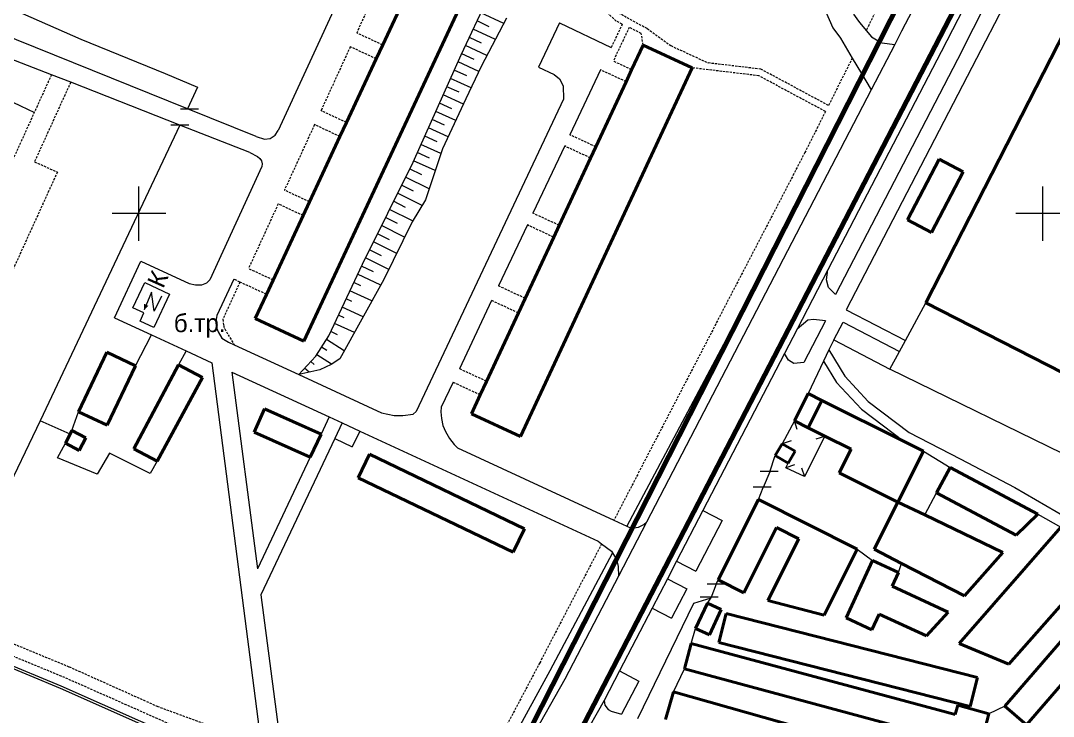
# Model space of a CAD drawing. Extents: x 1000 to 4000, y -5000 to -1000.
# Drawn here: x 2173.8 to 2402.4, y -3511.3 to -3357.3 of the extents above; entities that cross this region are included whole.
import ezdxf
from ezdxf.enums import TextEntityAlignment as Align

# ---------------------------------------------------------------- set-up
doc = ezdxf.new("R2010")
doc.units = 0
doc.header["$MEASUREMENT"] = 0
doc.linetypes.add('DASHED', pattern=[0.75, 0.5, -0.25])
for name, color, linetype in [('1', 7, 'CONTINUOUS'), ('11', 7, 'CONTINUOUS'), ('16', 7, 'CONTINUOUS'), ('17', 7, 'CONTINUOUS'), ('24', 7, 'CONTINUOUS'), ('30', 7, 'CONTINUOUS'), ('32', 7, 'CONTINUOUS'), ('37', 7, 'CONTINUOUS'), ('40', 7, 'CONTINUOUS'), ('6', 7, 'CONTINUOUS'), ('7', 7, 'CONTINUOUS'), ('границы команд_1', 10, 'CONTINUOUS')]:
    doc.layers.add(name, color=color, linetype=linetype)
doc.styles.get("Standard").update_dxf_attribs({"font": 'txt', "height": 0.2})

msp = doc.modelspace()

# ---------------------------------------------------------------- linework, layer by layer
at = {"layer": '1', "color": 253, "linetype": 'Continuous', "lineweight": 0}
for p, q in [((2200, -3406.06), (2200, -3394.02)), ((2400, -3406.06), (2400, -3394.02)), ((2205.96, -3400), (2194.04, -3400)), ((2405.96, -3400), (2394.04, -3400))]:
    msp.add_line(p, q, dxfattribs=at)
at = {"layer": '11', "color": 253, "linetype": 'Continuous', "lineweight": 0}
for p, q in [((2396.46, -3344.13), (2384.33, -3367.73)), ((2162.29, -3350.5), (2187.17, -3361.41)), ((2187.17, -3361.41), (2205.82, -3369.01)), ((2384.33, -3367.73), (2356.5, -3421.32)), ((2205.82, -3369.01), (2212.93, -3372.04)), ((2212.93, -3372.04), (2210.73, -3376.84)), ((2213.18, -3376.9), (2209.17, -3376.9)), ((2209.05, -3380.44), (2178.14, -3445.89)), ((2211.05, -3380.44), (2207.05, -3380.44)), ((2369.61, -3428.13), (2374.1, -3419.79)), ((2353.76, -3428.01), (2355.81, -3424.07)), ((2199.22, -3433.72), (2202.76, -3426.89)), ((2353.76, -3428.01), (2366.2, -3434.47)), ((2368.31, -3430.56), (2369.61, -3428.13)), ((2210.43, -3430.43), (2208.77, -3433.51)), ((2366.2, -3434.47), (2368.31, -3430.56)), ((2409.06, -3455.48), (2366.2, -3434.47)), ((2185.15, -3448.09), (2186.65, -3443.93)), ((2178.14, -3445.89), (2169.8, -3463.31)), ((2181.97, -3454.09), (2183.72, -3450.89)), ((2193.49, -3453.07), (2190.74, -3457.73)), ((2202.51, -3457.59), (2193.49, -3453.07)), ((2373.61, -3452.66), (2379.5, -3456.24)), ((2190.74, -3457.73), (2181.97, -3454.09)), ((2204, -3454.85), (2202.51, -3457.59)), ((2339.64, -3457.24), (2340.8, -3453.63)), ((2341.45, -3457.17), (2337.45, -3457.17)), ((2339.93, -3460.58), (2335.93, -3460.58)), ((2337.07, -3463.36), (2338.11, -3460.65)), ((2373.89, -3466.75), (2376.5, -3461.84)), ((2398.9, -3466.62), (2403.99, -3469.49)), ((2329.71, -3482.09), (2325.71, -3482.09)), ((2327.71, -3482.09), (2328.15, -3481.13)), ((2328.19, -3484.99), (2324.19, -3484.99)), ((2325.83, -3486.28), (2326.55, -3485.15)), ((2322.23, -3495.19), (2323.2, -3491.86)), ((2318.26, -3505.92), (2320.71, -3500.81)), ((2391.59, -3509.07), (2388.09, -3510.75))]:
    msp.add_line(p, q, dxfattribs=at)
at = {"layer": '16', "color": 253, "linetype": 'Continuous', "lineweight": 0}
for p, q in [((2198.68, -3420.91), (2201.31, -3415.3)), ((2201.31, -3415.3), (2206.79, -3417.88)), ((2202.81, -3417.44), (2201.14, -3421.38)), ((2203.35, -3421.65), (2202.81, -3417.44)), ((2206.79, -3417.88), (2203.31, -3425.29)), ((2205, -3418.31), (2203.35, -3421.65)), ((2201.11, -3422.05), (2198.68, -3420.91)), ((2200.26, -3423.85), (2201.11, -3422.05)), ((2203.31, -3425.29), (2200.26, -3423.85))]:
    msp.add_line(p, q, dxfattribs=at)
msp.add_solid([(2201.14, -3421.38), (2202.11, -3420.46), (2201.12, -3420.01)], dxfattribs=at)
at = {"layer": '24', "color": 253, "linetype": 'Continuous', "lineweight": 0}
for p, q in [((2380.95, -3327.4), (2363.59, -3361.78)), ((2384.73, -3329.28), (2368.75, -3359.68)), ((2393.48, -3341.36), (2381.12, -3365.97)), ((2387.32, -3345.17), (2377.53, -3364.22)), ((2247.05, -3346.34), (2230.84, -3381.69)), ((2210.73, -3376.84), (2145.71, -3350.69)), ((2350.84, -3352.65), (2353.56, -3358.95)), ((2358.1, -3355.89), (2359.24, -3357.43)), ((2293.05, -3357.85), (2288.44, -3367.62)), ((2293.05, -3357.85), (2304.52, -3363.27)), ((2353.56, -3358.95), (2355.25, -3361.22)), ((2359.24, -3357.43), (2359.54, -3357.83)), ((2359.54, -3357.83), (2360.93, -3359.49)), ((2180.63, -3369.33), (2160.61, -3361.5)), ((2355.25, -3361.22), (2357.86, -3365.61)), ((2360.93, -3359.49), (2362.13, -3360.92)), ((2362.13, -3360.92), (2363.59, -3361.78)), ((2368.75, -3359.68), (2367.24, -3362.59)), ((2367.24, -3362.59), (2362.03, -3372.62)), ((2363.59, -3361.78), (2364.41, -3362.25)), ((2364.41, -3362.25), (2367.24, -3362.59)), ((2377.53, -3364.22), (2352.44, -3412.53)), ((2381.12, -3365.97), (2354.13, -3417.95)), ((2357.86, -3365.61), (2359.92, -3369.06)), ((2288.44, -3367.62), (2291.9, -3369.27)), ((2302.17, -3368.23), (2295.38, -3382.6)), ((2184.89, -3370.99), (2180.63, -3369.33)), ((2291.9, -3369.27), (2293.08, -3370.21)), ((2293.08, -3370.21), (2293.89, -3371.77)), ((2359.92, -3369.06), (2334.88, -3418.65)), ((2359.92, -3369.06), (2362.03, -3372.62)), ((2209.05, -3380.44), (2184.89, -3370.99)), ((2293.89, -3371.77), (2293.98, -3374.73)), ((2362.03, -3372.62), (2312.33, -3468.33)), ((2293.98, -3374.73), (2261.33, -3443.83)), ((2225.96, -3382.97), (2210.73, -3376.84)), ((2224.54, -3386.5), (2209.05, -3380.44)), ((2230.14, -3382.67), (2230.84, -3381.69)), ((2225.96, -3382.97), (2227.78, -3383.6)), ((2227.78, -3383.6), (2229.01, -3383.46)), ((2229.01, -3383.46), (2230.14, -3382.67)), ((2224.54, -3386.5), (2226.25, -3387.39)), ((2294.21, -3385.08), (2287.19, -3399.95)), ((2226.25, -3387.39), (2226.78, -3387.82)), ((2226.78, -3387.82), (2227.14, -3388.37)), ((2227.14, -3388.37), (2227.26, -3389.01)), ((2227.26, -3389.01), (2227.19, -3389.66)), ((2227.19, -3389.66), (2215.69, -3414.74)), ((2285.96, -3402.56), (2279.57, -3416.06)), ((2194.6, -3423.12), (2200.39, -3410.57)), ((2200.39, -3410.57), (2211.1, -3415.52)), ((2352.44, -3412.53), (2345.64, -3425.62)), ((2352.18, -3414.72), (2352.44, -3412.53)), ((2211.1, -3415.52), (2212.53, -3415.85)), ((2212.53, -3415.85), (2213.95, -3415.82)), ((2213.95, -3415.82), (2215.04, -3415.41)), ((2215.04, -3415.41), (2215.69, -3414.74)), ((2220.97, -3414.55), (2217.27, -3422.63)), ((2352.58, -3416.41), (2352.18, -3414.72)), ((2354.13, -3417.95), (2352.58, -3416.41)), ((2334.88, -3418.65), (2307.97, -3469.22)), ((2278.05, -3419.29), (2270.91, -3434.39)), ((2194.6, -3423.12), (2202.76, -3426.89)), ((2217.27, -3422.63), (2217.01, -3423.94)), ((2356.5, -3421.32), (2369.61, -3428.13)), ((2217.01, -3423.94), (2217.11, -3425.12)), ((2217.11, -3425.12), (2217.52, -3426.24)), ((2345.64, -3425.62), (2342.85, -3431)), ((2348, -3423.65), (2345.64, -3425.62)), ((2351.93, -3423.8), (2347.15, -3433.01)), ((2349.29, -3423.52), (2348, -3423.65)), ((2351.93, -3423.8), (2349.29, -3423.52)), ((2355.81, -3424.07), (2368.31, -3430.56)), ((2202.76, -3426.89), (2210.43, -3430.43)), ((2217.52, -3426.24), (2218.34, -3427.62)), ((2218.34, -3427.62), (2219.78, -3428.49)), ((2353.76, -3428.01), (2352.7, -3430.24)), ((2219.78, -3428.49), (2221.06, -3429.09)), ((2221.06, -3429.09), (2235.35, -3435.68)), ((2352.7, -3430.24), (2351.52, -3432.7)), ((2352.7, -3430.24), (2356.19, -3436.07)), ((2210.43, -3430.43), (2216.1, -3433.05)), ((2342.85, -3431), (2324.79, -3465.78)), ((2343.73, -3432.47), (2342.85, -3431)), ((2344.9, -3433.25), (2343.73, -3432.47)), ((2216.1, -3433.05), (2227.08, -3517.64)), ((2347.15, -3433.01), (2344.9, -3433.25)), ((2351.52, -3432.7), (2348.1, -3439.86)), ((2351.52, -3432.7), (2354.36, -3437.45)), ((2220.59, -3435.12), (2226.24, -3478.69)), ((2220.59, -3435.12), (2242.12, -3445.06)), ((2235.35, -3435.68), (2253.71, -3444.16)), ((2356.19, -3436.07), (2361.4, -3441.67)), ((2269.5, -3437.39), (2266.9, -3442.88)), ((2354.36, -3437.45), (2359.87, -3443.37)), ((2361.4, -3441.67), (2370.47, -3448.52)), ((2260.66, -3444.47), (2261.33, -3443.83)), ((2266.9, -3442.88), (2266.78, -3443.92)), ((2266.78, -3443.92), (2266.95, -3445.39)), ((2359.87, -3443.37), (2369.34, -3450.52)), ((2242.12, -3445.06), (2240.31, -3448.88)), ((2242.12, -3445.06), (2244.96, -3446.37)), ((2253.71, -3444.16), (2256.45, -3444.76)), ((2256.45, -3444.76), (2258.43, -3444.76)), ((2258.43, -3444.76), (2260.66, -3444.47)), ((2266.95, -3445.39), (2267.24, -3446.99)), ((2244.96, -3446.37), (2243.32, -3449.84)), ((2244.96, -3446.37), (2248.87, -3448.18)), ((2248.87, -3448.18), (2247.22, -3451.68)), ((2248.87, -3448.18), (2301.6, -3472.53)), ((2267.24, -3446.99), (2267.84, -3448.3)), ((2267.84, -3448.3), (2268.72, -3449.86)), ((2370.47, -3448.52), (2381.76, -3454.37)), ((2243.32, -3449.84), (2226.99, -3484.44)), ((2243.32, -3449.84), (2247.22, -3451.68)), ((2268.72, -3449.86), (2269.73, -3451.2)), ((2269.73, -3451.2), (2270.51, -3451.92)), ((2270.51, -3451.92), (2305.11, -3467.9)), ((2237.92, -3453.94), (2226.24, -3478.69)), ((2381.76, -3454.37), (2393.8, -3460.71)), ((2339.64, -3457.24), (2338.11, -3460.65)), ((2393.8, -3460.71), (2413.26, -3471.97)), ((2324.79, -3465.78), (2318.97, -3476.99)), ((2324.79, -3465.78), (2329.08, -3468.01)), ((2305.11, -3467.9), (2307.97, -3469.22)), ((2312.33, -3468.33), (2306.11, -3480.31)), ((2310.58, -3469.46), (2311.76, -3468.9)), ((2311.76, -3468.9), (2312.33, -3468.33)), ((2329.08, -3468.01), (2323.26, -3479.21)), ((2307.97, -3469.22), (2308.94, -3469.67)), ((2308.94, -3469.67), (2310.58, -3469.46)), ((2301.6, -3472.53), (2302.39, -3473.13)), ((2302.39, -3473.13), (2304.59, -3474.8)), ((2304.81, -3475.15), (2290.9, -3501.3)), ((2304.59, -3474.8), (2304.81, -3475.15)), ((2304.81, -3475.15), (2305.69, -3476.61)), ((2358.96, -3474.36), (2362.34, -3476.85)), ((2305.69, -3476.61), (2306.02, -3478.15)), ((2306.02, -3478.15), (2306.11, -3480.31)), ((2318.97, -3476.99), (2316.94, -3480.89)), ((2318.97, -3476.99), (2323.26, -3479.21)), ((2368.09, -3479.52), (2368.74, -3477.47)), ((2306.11, -3480.31), (2294.25, -3503.14)), ((2316.94, -3480.89), (2313.56, -3487.4)), ((2316.94, -3480.89), (2321.23, -3483.12)), ((2327.71, -3482.09), (2326.55, -3485.15)), ((2226.99, -3484.44), (2231.91, -3522.35)), ((2321.23, -3483.12), (2317.85, -3489.63)), ((2326.55, -3485.15), (2322.71, -3486.38)), ((2313.56, -3487.4), (2306.34, -3501.29)), ((2322.71, -3486.38), (2310.31, -3511.87)), ((2313.56, -3487.4), (2317.85, -3489.63)), ((2290.9, -3501.3), (2277.69, -3525.47)), ((2294.25, -3503.14), (2283.72, -3521.72)), ((2306.34, -3501.29), (2302.94, -3507.84)), ((2306.34, -3501.29), (2310.63, -3503.52)), ((2310.63, -3503.52), (2306.82, -3510.86)), ((2302.94, -3507.84), (2297.71, -3517.08)), ((2302.94, -3507.84), (2303.07, -3508.86)), ((2303.07, -3508.86), (2303.82, -3509.85)), ((2303.82, -3509.85), (2304.47, -3510.17)), ((2304.47, -3510.17), (2306.82, -3510.86))]:
    msp.add_line(p, q, dxfattribs=at)
at = {"layer": '24', "color": 253, "linetype": 'DASHED', "lineweight": 0}
for p, q in [((2374.01, -3333.42), (2360.93, -3359.49)), ((2305.62, -3357.43), (2281.64, -3335.06)), ((2254.89, -3345.39), (2248.18, -3360.04)), ((2312.47, -3359.11), (2306.17, -3355.69)), ((2306.97, -3358.09), (2304.52, -3363.27)), ((2308.49, -3358.83), (2304.96, -3366.3)), ((2306.97, -3358.09), (2305.62, -3357.43)), ((2311.16, -3360.15), (2308.49, -3358.83)), ((2312.47, -3359.11), (2317.68, -3362.87)), ((2253.94, -3362.72), (2248.18, -3360.04)), ((2311.57, -3362.73), (2311.16, -3360.15)), ((2246.77, -3363.11), (2240.28, -3377.26)), ((2252.51, -3365.79), (2246.77, -3363.11)), ((2317.68, -3362.87), (2325.99, -3366.7)), ((2309.03, -3368.2), (2304.96, -3366.3)), ((2357.86, -3365.61), (2352.6, -3376.11)), ((2307.8, -3370.85), (2302.17, -3368.23)), ((2337.18, -3369.54), (2322.42, -3367.78)), ((2337.64, -3368.08), (2325.99, -3366.7)), ((2352.6, -3376.11), (2337.64, -3368.08)), ((2180.63, -3369.33), (2164.94, -3403.81)), ((2351.92, -3377.45), (2337.18, -3369.54)), ((2184.89, -3370.99), (2176.89, -3388.57)), ((2245.94, -3379.89), (2240.28, -3377.26)), ((2351.92, -3377.45), (2347.36, -3386.55)), ((2238.85, -3380.36), (2232.2, -3394.87)), ((2244.49, -3382.99), (2238.85, -3380.36)), ((2301.09, -3385.26), (2295.38, -3382.6)), ((2299.93, -3387.75), (2294.21, -3385.08)), ((2347.36, -3386.55), (2305.11, -3467.9)), ((2176.89, -3388.57), (2181.94, -3390.87)), ((2181.94, -3390.87), (2161.09, -3436.66)), ((2237.76, -3397.46), (2232.2, -3394.87)), ((2230.81, -3397.91), (2224.24, -3412.22)), ((2236.34, -3400.49), (2230.81, -3397.91)), ((2292.99, -3402.65), (2287.19, -3399.95)), ((2291.78, -3405.27), (2285.96, -3402.56)), ((2229.69, -3414.76), (2224.24, -3412.22)), ((2222.35, -3415.2), (2218.57, -3423.45)), ((2222.35, -3415.2), (2220.97, -3414.55)), ((2228.22, -3417.93), (2222.35, -3415.2)), ((2285.47, -3418.81), (2279.57, -3416.06)), ((2283.97, -3422.05), (2278.05, -3419.29)), ((2218.57, -3423.45), (2218.68, -3424.77)), ((2218.68, -3424.77), (2218.97, -3425.56)), ((2218.97, -3425.56), (2221.06, -3429.09)), ((2276.92, -3437.19), (2270.91, -3434.39)), ((2275.52, -3440.19), (2269.5, -3437.39)), ((2302.39, -3473.13), (2288.69, -3499.52)), ((2184.59, -3500.43), (2171.03, -3494.83)), ((2183.59, -3502.77), (2170.04, -3497.18)), ((2204.22, -3509.22), (2184.59, -3500.43)), ((2288.69, -3499.52), (2277.69, -3520.3)), ((2213.75, -3516.14), (2183.59, -3502.77)), ((2227.08, -3517.64), (2204.22, -3509.22))]:
    msp.add_line(p, q, dxfattribs=at)
at = {"layer": '30', "color": 253, "linetype": 'Continuous', "lineweight": 0}
for p, q in [((2169.06, -3499.51), (2182.59, -3505.1)), ((2182.59, -3505.1), (2212.76, -3518.47))]:
    msp.add_line(p, q, dxfattribs=at)
at = {"layer": '32', "color": 253, "linetype": 'Continuous', "lineweight": 0}
for p, q in [((2182.79, -3504.64), (2169.26, -3499.05)), ((2212.96, -3518.01), (2182.79, -3504.64))]:
    msp.add_line(p, q, dxfattribs=at)
at = {"layer": '37', "color": 253, "linetype": 'Continuous', "lineweight": 0}
for p, q in [((2271.32, -3364.9), (2278.12, -3350.31)), ((2280.73, -3357.96), (2275.66, -3355.6)), ((2281.33, -3356.81), (2275.76, -3367.47)), ((2278.88, -3361.51), (2273.97, -3359.22)), ((2277.53, -3358.68), (2274.81, -3357.41)), ((2275.84, -3362.3), (2273.12, -3361.04)), ((2277.02, -3365.06), (2272.28, -3362.85)), ((2260.65, -3388.64), (2271.32, -3364.9)), ((2274.16, -3365.93), (2271.43, -3364.66)), ((2272.53, -3369.54), (2269.79, -3368.31)), ((2275.24, -3368.57), (2270.61, -3366.49)), ((2275.76, -3367.47), (2272.34, -3374.66)), ((2273.52, -3372.18), (2268.97, -3370.13)), ((2270.89, -3373.19), (2268.15, -3371.96)), ((2272.34, -3374.66), (2267.18, -3385.69)), ((2271.81, -3375.8), (2267.33, -3373.78)), ((2270.11, -3379.42), (2265.69, -3377.43)), ((2269.24, -3376.84), (2266.51, -3375.61)), ((2267.6, -3380.48), (2264.87, -3379.25)), ((2268.42, -3383.04), (2264.05, -3381.08)), ((2265.96, -3384.13), (2263.23, -3382.9)), ((2264.32, -3387.78), (2261.59, -3386.55)), ((2266.84, -3386.72), (2262.41, -3384.72)), ((2267.18, -3385.69), (2263.43, -3397.02)), ((2249.44, -3411.21), (2260.65, -3388.64)), ((2265.57, -3390.54), (2260.76, -3388.37)), ((2262.57, -3391.5), (2259.89, -3390.17)), ((2264.24, -3394.56), (2259, -3391.96)), ((2262.68, -3398.25), (2257.22, -3395.54)), ((2260.79, -3395.09), (2258.11, -3393.75)), ((2259.02, -3398.67), (2256.33, -3397.33)), ((2263.43, -3397.02), (2260.44, -3401.89)), ((2260.55, -3401.66), (2255.44, -3399.13)), ((2258.8, -3405.26), (2253.66, -3402.71)), ((2260.44, -3401.89), (2254.22, -3414.62)), ((2257.24, -3402.25), (2254.55, -3400.92)), ((2255.46, -3405.83), (2252.77, -3404.5)), ((2257.04, -3408.85), (2251.88, -3406.29)), ((2253.68, -3409.42), (2250.99, -3408.08)), ((2242.01, -3427.11), (2249.44, -3411.21)), ((2251.94, -3412.94), (2249.23, -3411.67)), ((2255.28, -3412.45), (2250.1, -3409.87)), ((2253.51, -3415.88), (2248.38, -3413.48)), ((2249.11, -3416.07), (2247.53, -3415.3)), ((2254.22, -3414.62), (2249.3, -3423.44)), ((2251.56, -3419.39), (2246.69, -3417.11)), ((2249.61, -3422.89), (2244.99, -3420.73)), ((2247.12, -3419.52), (2245.84, -3418.92)), ((2245.4, -3423.13), (2244.15, -3422.54)), ((2249.3, -3423.44), (2244.47, -3432.21)), ((2247.67, -3426.4), (2243.3, -3424.36)), ((2239.16, -3431.58), (2242.01, -3427.11)), ((2245.45, -3430.44), (2241.5, -3427.92)), ((2243.91, -3426.91), (2242.45, -3426.17)), ((2241.58, -3430.35), (2240.42, -3429.6)), ((2235.31, -3435.72), (2239.16, -3431.58)), ((2242.62, -3433.38), (2239.34, -3431.29)), ((2244.47, -3432.21), (2242.51, -3433.44)), ((2240.02, -3434.63), (2235.35, -3435.68)), ((2237.66, -3435.18), (2236.67, -3434.26)), ((2238.76, -3433.47), (2238.03, -3432.79)), ((2242.51, -3433.44), (2240.02, -3434.63))]:
    msp.add_line(p, q, dxfattribs=at)
at = {"layer": '40', "color": 253, "linetype": 'Continuous', "lineweight": 0}
for p, q in [((2172.21, -3375.44), (2176.85, -3377.64)), ((2184.75, -3448.89), (2178.14, -3445.89))]:
    msp.add_line(p, q, dxfattribs=at)
at = {"layer": '6', "color": 253, "linetype": 'Continuous', "lineweight": 40}
for p, q in [((2236.51, -3428.27), (2275.17, -3345.3)), ((2260.74, -3348.11), (2253.94, -3362.72)), ((2409.41, -3350.79), (2374.1, -3419.79)), ((2253.94, -3362.72), (2252.51, -3365.79)), ((2311.57, -3362.73), (2309.03, -3368.2)), ((2322.42, -3367.78), (2311.57, -3362.73)), ((2252.51, -3365.79), (2245.94, -3379.89)), ((2284.44, -3449.39), (2322.42, -3367.78)), ((2309.03, -3368.2), (2307.8, -3370.85)), ((2307.8, -3370.85), (2301.09, -3385.26)), ((2245.94, -3379.89), (2244.49, -3382.99)), ((2244.49, -3382.99), (2237.76, -3397.46)), ((2301.09, -3385.26), (2299.93, -3387.75)), ((2299.93, -3387.75), (2292.99, -3402.65)), ((2377.06, -3388.01), (2370.05, -3401.44)), ((2382.39, -3390.8), (2377.06, -3388.01)), ((2375.38, -3404.23), (2382.39, -3390.8)), ((2237.76, -3397.46), (2236.34, -3400.49)), ((2236.34, -3400.49), (2229.69, -3414.76)), ((2292.99, -3402.65), (2291.78, -3405.27)), ((2370.05, -3401.44), (2375.38, -3404.23)), ((2291.78, -3405.27), (2285.47, -3418.81)), ((2229.69, -3414.76), (2228.22, -3417.93)), ((2228.22, -3417.93), (2225.74, -3423.24)), ((2285.47, -3418.81), (2283.97, -3422.05)), ((2374.1, -3419.79), (2404.47, -3435.33)), ((2225.74, -3423.24), (2236.51, -3428.27)), ((2283.97, -3422.05), (2276.92, -3437.19)), ((2192.88, -3430.73), (2186.65, -3443.93)), ((2199.22, -3433.72), (2192.88, -3430.73)), ((2192.99, -3446.92), (2199.22, -3433.72)), ((2198.85, -3452.1), (2208.77, -3433.51)), ((2208.77, -3433.51), (2214.05, -3436.33)), ((2214.05, -3436.33), (2204, -3454.85)), ((2276.92, -3437.19), (2275.52, -3440.19)), ((2275.52, -3440.19), (2273.59, -3444.34)), ((2345.05, -3445.95), (2348.1, -3439.86)), ((2351.14, -3441.39), (2348.09, -3447.47)), ((2348.1, -3439.86), (2351.14, -3441.39)), ((2351.14, -3441.39), (2369.34, -3450.52)), ((2186.65, -3443.93), (2192.99, -3446.92)), ((2225.5, -3448.41), (2227.78, -3443.29)), ((2227.78, -3443.29), (2240.31, -3448.88)), ((2273.59, -3444.34), (2284.44, -3449.39)), ((2348.09, -3447.47), (2345.05, -3445.95)), ((2185.15, -3448.09), (2184.75, -3448.89)), ((2188.22, -3449.67), (2185.15, -3448.09)), ((2237.92, -3453.94), (2225.5, -3448.41)), ((2351.76, -3449.31), (2348.09, -3447.47)), ((2184.75, -3448.89), (2183.72, -3450.89)), ((2186.79, -3452.46), (2188.22, -3449.67)), ((2240.31, -3448.88), (2237.92, -3453.94)), ((2357.58, -3452.23), (2351.76, -3449.31)), ((2369.34, -3450.52), (2373.61, -3452.66)), ((2183.72, -3450.89), (2186.79, -3452.46)), ((2204, -3454.85), (2198.85, -3452.1)), ((2340.8, -3453.63), (2342.34, -3450.99)), ((2342.34, -3450.99), (2345.21, -3452.67)), ((2345.21, -3452.67), (2343.68, -3455.3)), ((2354.99, -3457.4), (2357.58, -3452.23)), ((2373.61, -3452.66), (2367.97, -3463.91)), ((2250.99, -3453.32), (2248.49, -3458.52)), ((2285.34, -3469.83), (2250.99, -3453.32)), ((2343.68, -3455.3), (2340.8, -3453.63)), ((2367.97, -3463.91), (2354.99, -3457.4)), ((2376.5, -3461.84), (2379.5, -3456.24)), ((2379.5, -3456.24), (2398.9, -3466.62)), ((2248.49, -3458.52), (2282.83, -3475.03)), ((2394.13, -3471.25), (2376.5, -3461.84)), ((2337.07, -3463.36), (2328.15, -3481.13)), ((2358.96, -3474.36), (2337.07, -3463.36)), ((2367.97, -3463.91), (2362.73, -3474.36)), ((2367.97, -3463.91), (2373.89, -3466.75)), ((2373.89, -3466.75), (2391.15, -3475.04)), ((2398.9, -3466.62), (2394.13, -3471.25)), ((2282.83, -3475.03), (2285.34, -3469.83)), ((2333.86, -3484), (2341.11, -3469.56)), ((2341.11, -3469.56), (2346.05, -3472.04)), ((2381.53, -3495.25), (2403.99, -3469.49)), ((2346.05, -3472.04), (2339.19, -3485.69)), ((2358.96, -3474.36), (2351.65, -3488.91)), ((2368.74, -3477.47), (2362.73, -3474.36)), ((2382.66, -3484.69), (2391.15, -3475.04)), ((2414.25, -3475.16), (2392.53, -3499.79)), ((2362.34, -3476.85), (2356.47, -3489.51)), ((2368.09, -3479.52), (2362.34, -3476.85)), ((2368.74, -3477.47), (2382.66, -3484.69)), ((2366.7, -3482.52), (2368.09, -3479.52)), ((2391.59, -3509.07), (2417.92, -3478.61)), ((2328.15, -3481.13), (2333.86, -3484)), ((2366.7, -3482.52), (2379.06, -3488.26)), ((2323.2, -3491.86), (2325.83, -3486.28)), ((2325.83, -3486.28), (2328.86, -3487.71)), ((2339.19, -3485.69), (2351.65, -3488.91)), ((2328.86, -3487.71), (2326.23, -3493.29)), ((2328.3, -3494.99), (2329.93, -3488.57)), ((2329.93, -3488.57), (2385.58, -3502.75)), ((2356.47, -3489.51), (2362.22, -3492.18)), ((2362.22, -3492.18), (2363.83, -3488.69)), ((2363.83, -3488.69), (2374.27, -3493.54)), ((2374.27, -3493.54), (2379.06, -3488.26)), ((2326.23, -3493.29), (2323.2, -3491.86)), ((2415.77, -3490.82), (2396.4, -3513.23)), ((2322.23, -3495.19), (2320.71, -3500.81)), ((2380.64, -3510.95), (2322.23, -3495.19)), ((2383.94, -3509.16), (2328.3, -3494.99)), ((2392.53, -3499.79), (2381.53, -3495.25)), ((2320.71, -3500.81), (2386.03, -3518.42)), ((2385.58, -3502.75), (2383.94, -3509.16)), ((2318.26, -3505.92), (2316.54, -3512.01)), ((2375.99, -3522.19), (2318.26, -3505.92)), ((2381.2, -3508.89), (2380.64, -3510.95)), ((2388.09, -3510.75), (2381.2, -3508.89)), ((2396.4, -3513.23), (2391.59, -3509.07)), ((2386.03, -3518.42), (2388.09, -3510.75))]:
    msp.add_line(p, q, dxfattribs=at)
at = {"layer": '7', "color": 253, "linetype": 'Continuous', "lineweight": 0}
for p, q in [((2345.05, -3445.95), (2342.34, -3450.99)), ((2345.63, -3447.86), (2345.05, -3445.95)), ((2344.33, -3450.38), (2342.34, -3450.99)), ((2351.76, -3449.31), (2347.27, -3458.25)), ((2349.86, -3449.94), (2351.76, -3449.31)), ((2343.16, -3456.32), (2343.68, -3455.3)), ((2345.06, -3455.69), (2343.16, -3456.32)), ((2347.27, -3458.25), (2343.16, -3456.32)), ((2346.64, -3456.35), (2347.27, -3458.25))]:
    msp.add_line(p, q, dxfattribs=at)
at = {"layer": 'границы команд_1', "color": 6, "lineweight": 100}
msp.add_lwpolyline([(1779.52, -2741.6), (1764.65, -2758.68), (1607.57, -3162.76), (1788.76, -3230.7), (1840.59, -3253.43), (1853.77, -3268.69), (1927.89, -3424.51), (1955.3, -3442.51), (1951.82, -3475.86), (1971.65, -3484.91), (1987.02, -3517.09), (2008.92, -3527.81), (2043.23, -3576.27), (2102.89, -3636.41), (2227.87, -3588.95), (2270.53, -3545.85), (2492.53, -3108.59), (2488.23, -3086.64), (2463.45, -3062.28), (2129.87, -2904.6), (1779.52, -2741.6)], dxfattribs=at)
msp.add_lwpolyline([(2549.39, -3103.47), (2845.92, -3244.29), (2852.4, -3270.42), (2865.73, -3301.42), (2794.37, -3460.89), (2690.12, -3678.56), (2650.09, -3738.61), (2599.39, -3793.21), (2511.64, -3862.05), (2468.8, -3886.08), (2363.19, -3917.93), (2296.64, -3931.84), (2211.4, -3935.44), (2161.36, -3932.1), (1924.35, -3842.83), (1924.12, -3833.84), (1971.62, -3721.93), (2001.65, -3688.57), (2047.16, -3666.41), (2219.84, -3604.16), (2249.92, -3585.92), (2275.62, -3557.22), (2502.08, -3120), (2528.83, -3105.27)], close=True, dxfattribs=at)

# ---------------------------------------------------------------- texts
at = {"layer": '17', "color": 253, "linetype": 'Continuous', "lineweight": 0}
msp.add_text('К', height=4, rotation=66.1326, dxfattribs=at).set_placement((2204.15, -3414.57), align=Align.MIDDLE)
msp.add_text('б.тр.', height=4, dxfattribs=at).set_placement((2213.44, -3424.76), align=Align.MIDDLE)

doc.saveas('drawing.dxf')
